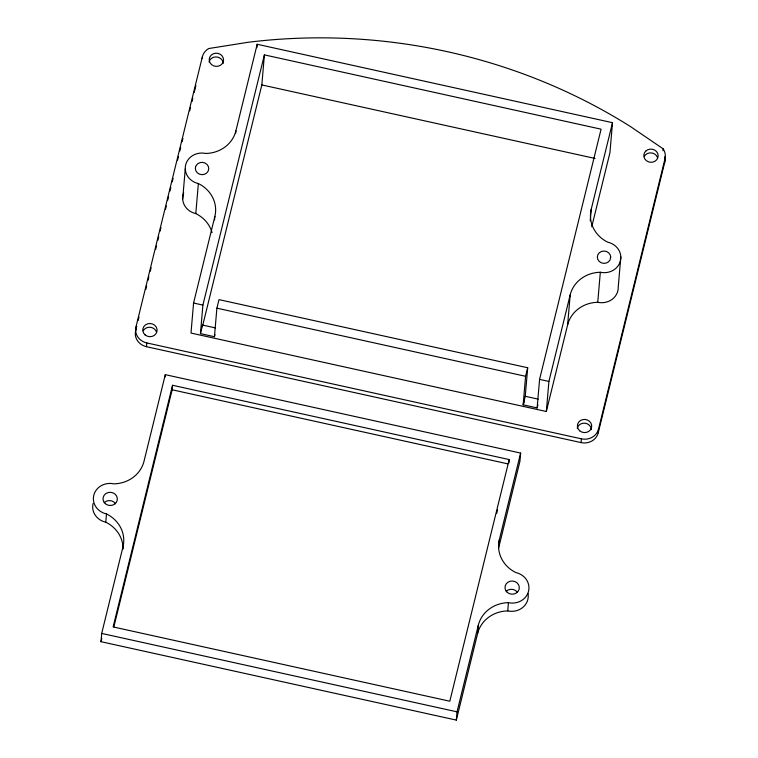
<?xml version="1.0" encoding="UTF-8"?>
<svg xmlns="http://www.w3.org/2000/svg" width="758" height="758" viewBox="0 0 758 758"><rect width="100%" height="100%" fill="white"/><g stroke="black" fill="none" stroke-linecap="round" stroke-linejoin="round"><path stroke-width="1.14" d="M123.061 548.678A32.054 29.467 4.9 0 0 105.779 522.196L106.49 513.943A16.818 15.463 4.9 0 1 93.784 495.277A16.818 15.463 4.9 0 1 113.88 483.85A32.054 29.467 4.9 0 0 144.011 461.271L165.301 374.66L520.632 453.076L519.931 461.338L498.641 547.949L499.351 539.687L520.632 453.076M499.351 539.687A32.054 29.467 4.9 0 0 515.847 572.565A16.818 15.463 4.9 0 1 528.553 591.221A16.818 15.463 4.9 0 1 508.447 602.648A32.054 29.467 4.9 0 0 478.317 625.227L477.616 633.489L456.325 720.1L100.985 641.685L101.695 633.423L122.986 546.812A32.054 29.467 4.9 0 0 106.49 513.943M135.625 330.763L135.947 327.011L202.395 56.698A14.345 13.189 4.9 0 1 208.725 48.531L248.15 42.277A543.325 499.389 4.9 0 1 630.665 126.69L663.117 148.805A14.345 13.189 4.9 0 1 664.984 158.782L664.662 162.544L598.214 432.846A14.345 13.189 4.9 0 1 581.073 442.596L146.465 346.681A14.345 13.189 4.9 0 1 135.625 330.763L136.753 326.177M122.787 549.171L122.986 546.812M146.465 346.681L146.787 342.929A14.345 13.189 4.9 0 1 135.947 327.011M165.102 377.02L165.301 374.66M182.687 198.937L185.265 168.901M113.861 626.847L172.142 389.783L172.53 385.272L509.205 459.575L508.921 462.958M202.234 58.574L202.395 56.698M212.05 232.602A32.054 29.467 4.9 0 0 195.791 213.585L198.359 183.55A16.818 15.463 4.9 0 1 185.663 164.884A16.818 15.463 4.9 0 1 205.759 153.467A32.054 29.467 4.9 0 0 235.89 130.878L257.18 44.267L612.511 122.692L609.934 152.728L591.733 226.803M198.359 183.55A32.054 29.467 4.9 0 1 214.865 216.418L193.574 303.029L190.997 333.065L546.329 411.49L567.619 324.879L570.196 294.843A32.054 29.467 4.9 0 1 600.327 272.255A16.818 15.463 4.9 0 0 620.423 260.837A16.818 15.463 4.9 0 0 607.726 242.172A32.054 29.467 4.9 0 1 591.221 209.303L612.511 122.692M200.453 333.624L202.898 305.095L264.4 54.879L601.085 129.182L539.582 379.388L537.138 407.927L523.143 404.838L525.588 376.3L527.691 367.753L218.996 299.628L216.892 308.174L214.438 336.713L200.453 333.624L202.557 325.068L215.471 327.92M202.557 325.068L202.424 326.575L261.832 84.924L264.4 54.879M214.561 219.886L214.865 216.418M235.691 133.19L235.89 130.878M256.886 47.735L257.18 44.267M456.325 720.1L457.027 711.838L478.317 625.227M523.143 404.838L525.247 396.282L527.691 367.753M477.616 633.489A32.054 29.467 4.9 0 1 507.746 610.91L508.447 602.648M546.329 411.49L548.906 381.445L570.196 294.843M590.236 220.853L591.221 209.303M581.073 442.596L581.395 438.835A14.345 13.189 4.9 0 0 598.536 429.094L664.984 158.782M567.619 324.879A32.054 29.467 4.9 0 1 597.749 302.29L600.327 272.255M598.214 432.846L598.536 429.094M620.821 256.82L618.253 286.856A16.818 15.463 4.9 0 1 597.749 302.29M662.956 150.69L663.117 148.805M138.164 320.454L139.008 317.015M145.763 289.528L146.607 286.098M148.018 280.365L148.862 276.926M150.273 271.203L151.117 267.764M155.617 249.439L156.461 246.009M157.872 240.277L158.716 236.847M160.127 231.114L160.971 227.675M165.471 209.35L166.315 205.92M167.726 200.188L168.57 196.758M169.982 191.025L170.825 187.596M172.227 181.863L173.08 178.424M177.58 160.099L178.424 156.669M179.836 150.937L180.679 147.507M182.081 141.774L182.934 138.344M189.689 110.848L190.533 107.418M191.945 101.686L192.788 98.256M194.19 92.523L195.886 85.654M100.985 641.685L101.828 638.264M172.53 385.272L113.122 626.923L449.807 701.226L509.205 459.575M214.438 336.713L214.969 334.572M496.717 513.327L497.561 509.888M523.541 404.204L524.593 399.921M537.138 407.927L537.924 404.715M644.328 156.3L645.399 154.907A7.173 6.595 4.9 0 1 657.518 157.579M261.832 84.924L595.049 158.46M193.574 303.029L202.898 305.095M216.892 308.174L525.588 376.3M539.582 379.388L548.906 381.445M525.247 396.282L538.161 399.134M146.787 342.929L581.395 438.835M172.142 389.783L507.67 463.83M101.695 633.423L457.027 711.838M223.231 63.369L222.909 61.673A7.173 6.595 4.9 0 0 215.774 56.945A7.173 6.595 4.9 0 0 209.066 61.995M195.791 213.585A16.818 15.463 4.9 0 1 183.711 192.987M577.236 428.223A7.173 6.595 4.9 0 1 584.873 423.201A7.173 6.595 4.9 0 1 591.392 429.596M143.271 330.696A7.173 6.595 4.9 0 1 150.273 327.285A7.173 6.595 4.9 0 1 156.47 331.976M664.681 156.83A14.345 13.189 4.9 0 1 664.662 162.544M506.173 591.316A7.173 6.595 4.9 0 1 517.506 592.424M528.013 593.448A16.818 15.463 4.9 0 1 507.746 610.91M104.206 502.611A7.173 6.595 4.9 0 1 115.538 503.71M105.779 522.196A16.818 15.463 4.9 0 1 93.073 503.539M195.536 167.063L195.365 168.664A6.699 6.159 4.9 0 0 204.603 174.245A6.699 6.159 4.9 0 0 207.01 164.429A6.699 6.159 4.9 0 0 196.132 165.566L195.536 167.063M610.721 257.057L609.953 260.155A6.699 6.159 4.9 0 1 599.076 261.292A6.699 6.159 4.9 0 1 601.482 251.476A6.699 6.159 4.9 0 1 610.721 257.057M645.721 151.155L644.641 152.548A7.173 6.595 4.9 0 0 650.658 162.288A7.173 6.595 4.9 0 0 657.631 153.287A7.173 6.595 4.9 0 0 645.721 151.155M223.553 59.617L223.231 57.921A7.173 6.595 4.9 0 0 211.558 54.841A7.173 6.595 4.9 0 0 213.623 65.842A7.173 6.595 4.9 0 0 223.553 59.617M145.081 334.884A7.173 6.595 4.9 0 0 156.934 331.644A7.173 6.595 4.9 0 0 147.81 323.77A7.173 6.595 4.9 0 0 145.081 334.884M579.68 430.79A7.173 6.595 4.9 0 0 591.543 427.55A7.173 6.595 4.9 0 0 582.419 419.676A7.173 6.595 4.9 0 0 579.68 430.79M105.324 503.682A7.173 6.595 4.9 0 0 117.177 500.441A7.173 6.595 4.9 0 0 108.053 492.567A7.173 6.595 4.9 0 0 105.324 503.682M507.282 592.386A7.173 6.595 4.9 0 0 519.145 589.146A7.173 6.595 4.9 0 0 510.02 581.282A7.173 6.595 4.9 0 0 507.282 592.386"/></g></svg>
